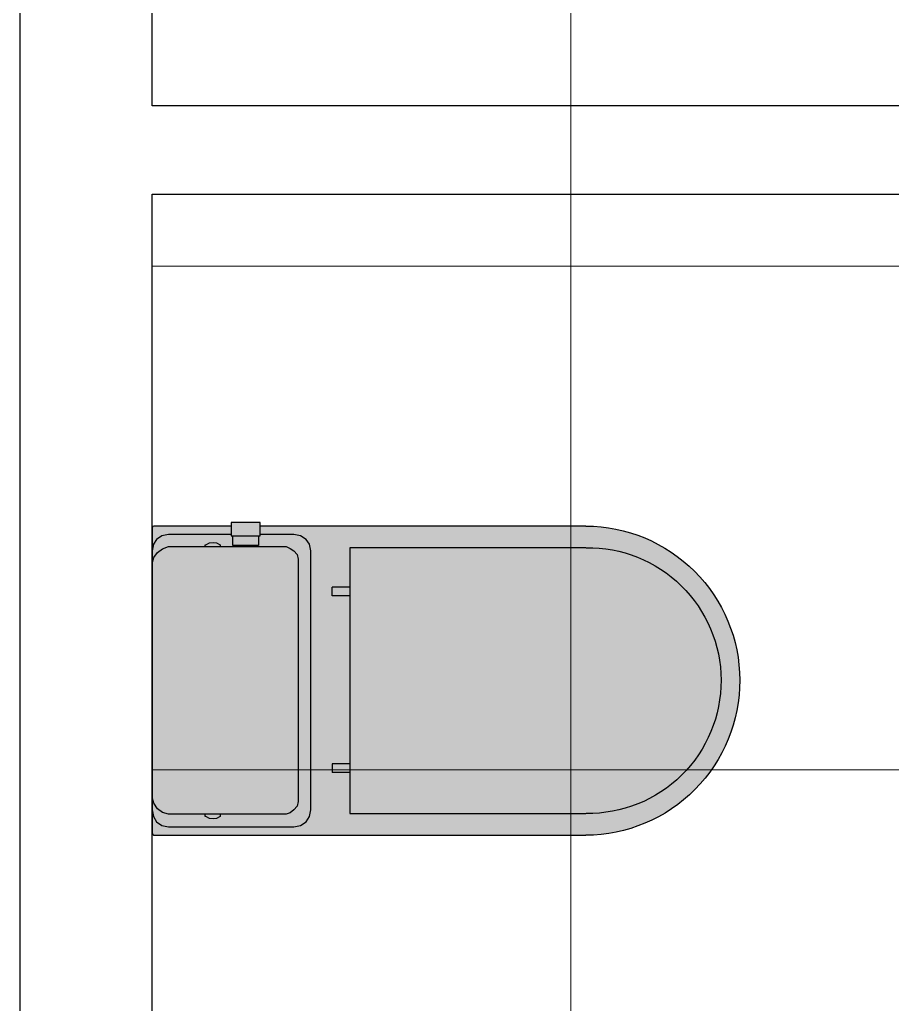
# Model space of a CAD drawing. Extents: x 3377 to 3790, y 1673 to 1846.
# Drawn here: x 3554.873 to 3555.79, y 1745.004 to 1746.038 of the extents above; entities that cross this region are included whole.
import ezdxf

# ---------------------------------------------------------------- set-up
doc = ezdxf.new("R2010")
doc.units = 0
doc.header["$LTSCALE"] = 2
doc.layers.add('. hachura', color=8, linetype='Continuous', lineweight=0)
for name, color, linetype in [('. Layaot', 8, 'Continuous'), ('A-PARED', 4, 'Continuous'), ('F-VT-GREIDE', 6, 'Continuous')]:
    doc.layers.add(name, color=color, linetype=linetype)

# ---------------------------------------------------------------- blocks, each defined once
blk = doc.blocks.new('W-BAC1A')
at = {"layer": '. Layaot'}
h = blk.add_hatch(color=7, dxfattribs=at)
h.dxf.hatch_style = 1
h.set_gradient(color1=(255, 255, 255), color2=(214, 214, 214), rotation=90, tint=1, name='INVSPHERICAL')
h.paths.add_polyline_path([(0.1753, -0.0171), (0.1746, -0.0157), (0.1733, -0.015), (0.1719, -0.015), (0.1637, -0.015), (0.1466, -0.015), (0.1541, -0.0164), (0.1603, -0.0198), (0.1644, -0.0259), (0.1658, -0.0335), (0.1658, -0.1756), (0.1644, -0.1832), (0.1603, -0.1893), (0.1541, -0.1934), (0.1466, -0.1948), (-0.0003, -0.1948), (-0.1466, -0.1948), (-0.1541, -0.1934), (-0.1596, -0.1893), (-0.1637, -0.1832), (-0.1651, -0.1756), (-0.1651, -0.1374), (-0.1746, -0.1374), (-0.1746, -0.5062, 0.197897), (-0.1234, -0.6292, 0.197897), (-0.0003, -0.6805, 0.198912), (0.1236, -0.6297, 0.200944), (0.1753, -0.5048)])
h.paths.add_polyline_path([(0.0944, -0.2389), (0.0944, -0.2189), (0.1044, -0.2189), (0.1044, -0.2389), (0.1508, -0.2389), (0.1508, -0.5063, -0.20179), (0.1074, -0.6146, -0.201582), (-0.0003, -0.6593, -0.200507), (-0.1071, -0.6142, -0.200715), (-0.1501, -0.5063), (-0.1501, -0.2389), (-0.1056, -0.2389), (-0.1056, -0.2189), (-0.0956, -0.2189), (-0.0956, -0.2389)], flags=16)
h.paths.add_polyline_path([(-0.1541, -0.0164), (-0.1466, -0.015), (-0.163, -0.015), (-0.1726, -0.015), (-0.174, -0.0157), (-0.1746, -0.0171), (-0.1746, -0.0184), (-0.1746, -0.1045), (-0.1651, -0.1045), (-0.1651, -0.0335), (-0.1637, -0.0259), (-0.1596, -0.0198)], flags=17)
h = blk.add_hatch(color=7, dxfattribs=at)
h.dxf.hatch_style = 1
h.set_gradient(color1=(255, 255, 255), color2=(214, 214, 214), rotation=90, tint=1, name='INVSPHERICAL')
h.paths.add_polyline_path([(0.1644, -0.1832), (0.1658, -0.1756), (0.1658, -0.0335), (0.1644, -0.0259), (0.1603, -0.0198), (0.1541, -0.0164), (0.1466, -0.015), (0.1323, -0.015), (0.1391, -0.0171), (0.1453, -0.0212), (0.1494, -0.0266), (0.1514, -0.0335), (0.1514, -0.0752), (0.1535, -0.0752), (0.1541, -0.0752), (0.1541, -0.0758), (0.1562, -0.0799), (0.1569, -0.084), (0.1562, -0.0881), (0.1541, -0.0922), (0.1535, -0.0922), (0.1514, -0.0922), (0.1514, -0.1667), (0.15, -0.1715), (0.1466, -0.1756), (0.1425, -0.1791), (0.1371, -0.1804), (-0.0003, -0.1804), (-0.1371, -0.1804), (-0.1425, -0.1791), (-0.1466, -0.1756), (-0.1494, -0.1715), (-0.1514, -0.1667), (-0.1514, -0.0922), (-0.1528, -0.0922), (-0.1535, -0.0922), (-0.1555, -0.0881), (-0.1562, -0.084), (-0.1555, -0.0799), (-0.1535, -0.0758), (-0.1535, -0.0752), (-0.1528, -0.0752), (-0.1514, -0.0752), (-0.1514, -0.0335), (-0.1487, -0.0266), (-0.1446, -0.0212), (-0.1391, -0.0171), (-0.1323, -0.015), (-0.1466, -0.015), (-0.1541, -0.0164), (-0.1596, -0.0198), (-0.1637, -0.0259), (-0.1651, -0.0335), (-0.1651, -0.1045), (-0.1637, -0.1045), (-0.1637, -0.1066), (-0.1528, -0.1066), (-0.1528, -0.1353), (-0.1637, -0.1353), (-0.1637, -0.1374), (-0.1651, -0.1374), (-0.1651, -0.1756), (-0.1637, -0.1832), (-0.1596, -0.1893), (-0.1541, -0.1934), (-0.1466, -0.1948), (-0.0003, -0.1948), (0.1466, -0.1948), (0.1541, -0.1934), (0.1603, -0.1893)])
h = blk.add_hatch(color=7, dxfattribs=at)
h.dxf.hatch_style = 1
h.set_gradient(color1=(255, 255, 255), color2=(214, 214, 214), rotation=90, tint=1, name='INVSPHERICAL')
h.paths.add_polyline_path([(0.1514, -0.0335), (0.1494, -0.0266), (0.1453, -0.0212), (0.1391, -0.0171), (0.1323, -0.015), (-0.0003, -0.015), (-0.1323, -0.015), (-0.1391, -0.0171), (-0.1446, -0.0212), (-0.1487, -0.0266), (-0.1514, -0.0335), (-0.1514, -0.1667), (-0.1494, -0.1715), (-0.1466, -0.1756), (-0.1425, -0.1791), (-0.1371, -0.1804), (-0.0003, -0.1804), (0.1371, -0.1804), (0.1425, -0.1791), (0.1466, -0.1756), (0.15, -0.1715), (0.1514, -0.1667)])
h = blk.add_hatch(color=252, dxfattribs=at)
h.dxf.hatch_style = 1
h.set_gradient(color1=(132, 132, 132), color2=(173, 173, 173), rotation=90, tint=1, name='CYLINDER')
h.paths.add_polyline_path([(-0.1514, -0.0752), (-0.1528, -0.0752), (-0.1535, -0.0752), (-0.1535, -0.0758), (-0.1555, -0.0799), (-0.1562, -0.084), (-0.1555, -0.0881), (-0.1535, -0.0922), (-0.1528, -0.0922), (-0.1514, -0.0922)])
h.paths.add_polyline_path([(0.1562, -0.0881), (0.1569, -0.084), (0.1562, -0.0799), (0.1541, -0.0758), (0.1541, -0.0752), (0.1535, -0.0752), (0.1514, -0.0752), (0.1514, -0.0922), (0.1535, -0.0922), (0.1541, -0.0922)])
h = blk.add_hatch(color=252, dxfattribs=at)
h.dxf.hatch_style = 1
h.set_gradient(color1=(132, 132, 132), color2=(173, 173, 173), rotation=90, tint=1, name='CYLINDER')
h.paths.add_polyline_path([(-0.1637, -0.1045), (-0.1746, -0.1045), (-0.1787, -0.1045), (-0.1787, -0.1374), (-0.1746, -0.1374), (-0.1637, -0.1374)])
h.paths.add_polyline_path([(-0.1528, -0.1066), (-0.1637, -0.1066), (-0.1637, -0.1353), (-0.1528, -0.1353)])
h = blk.add_hatch(color=252, dxfattribs=at)
h.dxf.hatch_style = 1
h.set_gradient(color1=(132, 132, 132), color2=(173, 173, 173), rotation=90, tint=1, name='CYLINDER')
h.paths.add_polyline_path([(-0.0956, -0.2189), (-0.1056, -0.2189), (-0.1056, -0.2389), (-0.0956, -0.2389)])
h.paths.add_polyline_path([(0.1044, -0.2189), (0.0944, -0.2189), (0.0944, -0.2389), (0.1044, -0.2389)])
h = blk.add_hatch(color=7, dxfattribs=at)
h.dxf.hatch_style = 1
h.set_gradient(color1=(255, 255, 255), color2=(214, 214, 214), rotation=90, tint=1, name='INVSPHERICAL')
h.paths.add_polyline_path([(0.1508, -0.2389), (-0.1501, -0.2389), (-0.1501, -0.5063, 0.200715), (-0.1071, -0.6142, 0.200507), (-0.0003, -0.6593, 0.201582), (0.1074, -0.6146, 0.20179), (0.1508, -0.5063)])
for p, q in [((-0.1746, -0.0171), (-0.174, -0.0157)), ((-0.1746, -0.0184), (-0.1746, -0.0171)), ((-0.1746, -0.0184), (-0.1746, -0.0184)), ((-0.1746, -0.1045), (-0.1746, -0.0184)), ((-0.174, -0.0157), (-0.1726, -0.015)), ((-0.1726, -0.015), (-0.1719, -0.015)), ((-0.1719, -0.015), (-0.163, -0.015)), ((-0.1637, -0.0259), (-0.1596, -0.0198)), ((-0.163, -0.015), (-0.0003, -0.015)), ((-0.1596, -0.0198), (-0.1541, -0.0164)), ((-0.1541, -0.0164), (-0.1466, -0.015)), ((-0.1446, -0.0212), (-0.1487, -0.0266)), ((-0.1391, -0.0171), (-0.1446, -0.0212)), ((-0.1323, -0.015), (-0.1391, -0.0171)), ((-0.1323, -0.015), (-0.1323, -0.015)), ((-0.0003, -0.015), (0.1637, -0.015)), ((0.1391, -0.0171), (0.1323, -0.015)), ((0.1453, -0.0212), (0.1391, -0.0171)), ((0.1494, -0.0266), (0.1453, -0.0212)), ((0.1466, -0.015), (0.1541, -0.0164)), ((0.1466, -0.015), (0.1466, -0.015)), ((0.1541, -0.0164), (0.1603, -0.0198)), ((0.1603, -0.0198), (0.1644, -0.0259)), ((0.1637, -0.015), (0.1719, -0.015)), ((0.1719, -0.015), (0.1733, -0.015)), ((0.1719, -0.015), (0.1719, -0.015)), ((0.1733, -0.015), (0.1746, -0.0157)), ((0.1746, -0.0157), (0.1753, -0.0171)), ((0.1753, -0.0171), (0.1753, -0.0184)), ((0.1753, -0.0184), (0.1753, -0.5062)), ((-0.1651, -0.0335), (-0.1637, -0.0259)), ((-0.1487, -0.0266), (-0.1514, -0.0335)), ((0.1514, -0.0335), (0.1494, -0.0266)), ((0.1644, -0.0259), (0.1658, -0.0335)), ((-0.1651, -0.0335), (-0.1651, -0.0335)), ((-0.1651, -0.1045), (-0.1651, -0.0335)), ((-0.1514, -0.0335), (-0.1514, -0.1667)), ((0.1514, -0.0335), (0.1514, -0.0335)), ((0.1514, -0.1667), (0.1514, -0.0335)), ((0.1658, -0.0335), (0.1658, -0.1756)), ((-0.1535, -0.0758), (-0.1555, -0.0799)), ((-0.1535, -0.0752), (-0.1535, -0.0758)), ((-0.1535, -0.0752), (-0.1535, -0.0752)), ((-0.1528, -0.0752), (-0.1535, -0.0752)), ((-0.1535, -0.0758), (-0.1535, -0.0758)), ((-0.1535, -0.0758), (-0.1535, -0.0758)), ((-0.1528, -0.0752), (-0.1528, -0.0752)), ((-0.1514, -0.0752), (-0.1528, -0.0752)), ((0.1535, -0.0752), (0.1514, -0.0752)), ((0.1535, -0.0752), (0.1535, -0.0752)), ((0.1541, -0.0752), (0.1535, -0.0752)), ((0.1541, -0.0758), (0.1541, -0.0752)), ((0.1541, -0.0758), (0.1541, -0.0758)), ((0.1541, -0.0758), (0.1541, -0.0758)), ((0.1562, -0.0799), (0.1541, -0.0758)), ((-0.1555, -0.0799), (-0.1562, -0.084)), ((-0.1562, -0.084), (-0.1555, -0.0881)), ((-0.1555, -0.0881), (-0.1535, -0.0922)), ((0.1541, -0.0922), (0.1562, -0.0881)), ((0.1569, -0.084), (0.1562, -0.0799)), ((0.1562, -0.0881), (0.1569, -0.084)), ((-0.1535, -0.0922), (-0.1528, -0.0922)), ((-0.1535, -0.0922), (-0.1535, -0.0922)), ((-0.1535, -0.0922), (-0.1535, -0.0922)), ((-0.1535, -0.0922), (-0.1535, -0.0922)), ((-0.1535, -0.0922), (-0.1535, -0.0922)), ((-0.1528, -0.0922), (-0.1514, -0.0922)), ((0.1514, -0.0922), (0.1535, -0.0922)), ((0.1535, -0.0922), (0.1541, -0.0922)), ((0.1535, -0.0922), (0.1535, -0.0922)), ((0.1535, -0.0922), (0.1535, -0.0922)), ((0.1541, -0.0922), (0.1541, -0.0922)), ((0.1541, -0.0922), (0.1541, -0.0922)), ((0.1541, -0.0922), (0.1541, -0.0922)), ((-0.1787, -0.1045), (-0.1746, -0.1045)), ((-0.1787, -0.1374), (-0.1787, -0.1045)), ((-0.1746, -0.1045), (-0.1637, -0.1045)), ((-0.1637, -0.1045), (-0.1637, -0.1374)), ((-0.1528, -0.1066), (-0.1637, -0.1066)), ((-0.1528, -0.1353), (-0.1528, -0.1066)), ((-0.1746, -0.1374), (-0.1787, -0.1374)), ((-0.1746, -0.5062), (-0.1746, -0.1374)), ((-0.1637, -0.1374), (-0.1746, -0.1374)), ((-0.1651, -0.1756), (-0.1651, -0.1374)), ((-0.1637, -0.1353), (-0.1528, -0.1353)), ((-0.1514, -0.1667), (-0.1494, -0.1715)), ((-0.1514, -0.1667), (-0.1514, -0.1667)), ((0.15, -0.1715), (0.1514, -0.1667)), ((-0.1637, -0.1832), (-0.1651, -0.1756)), ((-0.1494, -0.1715), (-0.1466, -0.1756)), ((-0.1466, -0.1756), (-0.1425, -0.1791)), ((0.1425, -0.1791), (0.1466, -0.1756)), ((0.1466, -0.1756), (0.15, -0.1715)), ((0.1658, -0.1756), (0.1644, -0.1832)), ((0.1658, -0.1756), (0.1658, -0.1756)), ((-0.1596, -0.1893), (-0.1637, -0.1832)), ((-0.1541, -0.1934), (-0.1596, -0.1893)), ((-0.1425, -0.1791), (-0.1371, -0.1804)), ((-0.1371, -0.1804), (-0.0003, -0.1804)), ((-0.0003, -0.1804), (0.1371, -0.1804)), ((0.1371, -0.1804), (0.1425, -0.1791)), ((0.1371, -0.1804), (0.1371, -0.1804)), ((0.1603, -0.1893), (0.1541, -0.1934)), ((0.1644, -0.1832), (0.1603, -0.1893)), ((-0.1466, -0.1948), (-0.1541, -0.1934)), ((-0.1466, -0.1948), (-0.1466, -0.1948)), ((-0.0003, -0.1948), (-0.1466, -0.1948)), ((0.1466, -0.1948), (-0.0003, -0.1948)), ((0.1541, -0.1934), (0.1466, -0.1948)), ((-0.1056, -0.2389), (-0.1056, -0.2189)), ((-0.0956, -0.2189), (-0.1056, -0.2189)), ((-0.0956, -0.2389), (-0.0956, -0.2189)), ((0.0944, -0.2189), (0.1044, -0.2189)), ((0.0944, -0.2389), (0.0944, -0.2189)), ((0.1044, -0.2389), (0.1044, -0.2189)), ((-0.1501, -0.5062), (-0.1501, -0.2389)), ((-0.1501, -0.2389), (0.1508, -0.2389)), ((0.1508, -0.2389), (0.1508, -0.5062))]:
    blk.add_line(p, q, dxfattribs=at)
at = {"layer": '. Layaot', "color": 7, "lineweight": 0}
for p, q in [((-0.1746, -0.1045), (-0.1787, -0.1045)), ((-0.1787, -0.1045), (-0.1787, -0.1374)), ((-0.1637, -0.1045), (-0.1746, -0.1045)), ((-0.1637, -0.1374), (-0.1637, -0.1045)), ((-0.1528, -0.1066), (-0.1637, -0.1066)), ((-0.1637, -0.1066), (-0.1637, -0.1353)), ((-0.1528, -0.1353), (-0.1528, -0.1066)), ((-0.1787, -0.1374), (-0.1746, -0.1374)), ((-0.1746, -0.1374), (-0.1637, -0.1374)), ((-0.1637, -0.1353), (-0.1528, -0.1353))]:
    blk.add_line(p, q, dxfattribs=at)
at = {"layer": '. Layaot'}
for centre, radius, start, end in [((0.0003, -0.5055), 0.175, 180.2238, 225), ((0.0003, -0.5089), 0.1504, 179.0603, 224.4118), ((0.0003, -0.5089), 0.1504, 315.3515, 0.9397), ((0.0003, -0.5055), 0.175, 314.7762, 359.7762), ((0.0003, -0.5089), 0.1504, 224.4118, 269.7633), ((0.0003, -0.5089), 0.1504, 269.7633, 315.3515), ((0.0003, -0.5055), 0.175, 225, 269.7762), ((0.0003, -0.5055), 0.175, 269.7762, 314.7762)]:
    blk.add_arc(centre, radius, start, end, dxfattribs=at)
blk = doc.blocks.new('A$Cf38367bd')
at = {"layer": '. hachura', "ltscale": 10}
h = blk.add_hatch(dxfattribs=at)
h.set_pattern_fill('_USER', color=256, scale=0.57, style=0, double=1, pattern_type=0)
h.set_pattern_definition([(360, (3.3001, 8.85), (2e-16, 0.57), []), (90, (3.3001, 8.85), (-0.57, 1e-16), [])])
h.paths.add_polyline_path([(0.1502, 8.85), (0.1502, 5.35), (3.3001, 5.35), (3.3001, 8.85)])
at = {"layer": 'A-PARED'}
for points in [[(0, 12.65), (0.0001, 4.28)], [(0.15, 6.55), (0.1501, 7.6501), (1.6501, 7.65), (1.6501, 7.5705), (1.8005, 7.5705), (1.8001, 7.9741), (1.6501, 7.9741), (1.6501, 7.75), (0.1501, 7.75), (0.1502, 8.85), (1.6501, 8.85), (1.6501, 8.7741), (1.8, 8.7741), (1.8001, 8.85), (3.3001, 8.85)]]:
    blk.add_lwpolyline(points, dxfattribs=at)
at = {"layer": '. Layaot', "xscale": -1, "rotation": 90}
blk.add_blockref('W-BAC1A', (0.135, 7.0998), dxfattribs=at)

msp = doc.modelspace()

# ---------------------------------------------------------------- block references
at = {"layer": 'F-VT-GREIDE', "xscale": 0.9279707071416609, "yscale": 0.9279707071416609, "zscale": 0.9279707071416609, "rotation": 359.9998069263055}
msp.add_blockref('A$Cf38367bd', (3554.8725, 1738.7561), dxfattribs=at)

doc.saveas('drawing.dxf')
